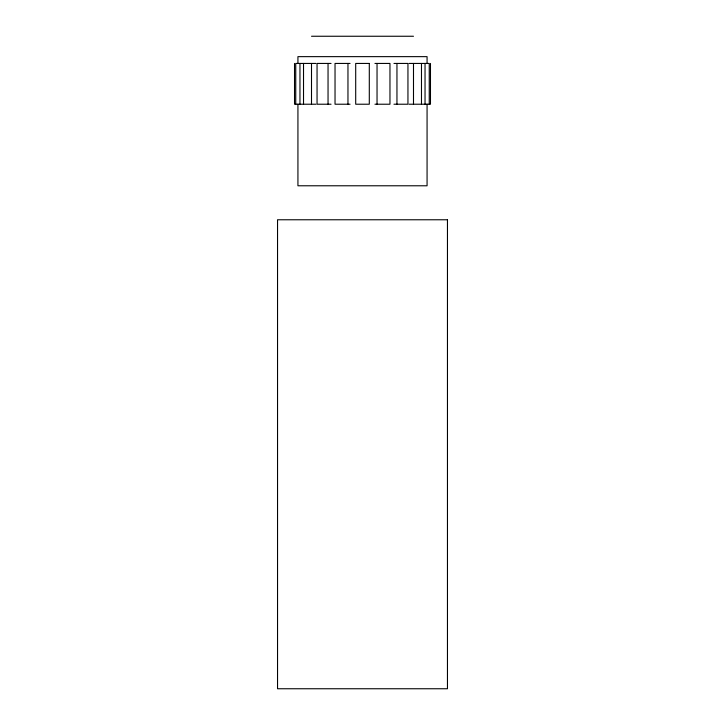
<?xml version="1.0" encoding="UTF-8"?>
<svg xmlns="http://www.w3.org/2000/svg" width="725" height="725" viewBox="0 0 725 725"><rect width="100%" height="100%" fill="white"/><g stroke="black" fill="none" stroke-linecap="round" stroke-linejoin="round"><path stroke-width="1.09" d="M311.523 36.25L413.477 36.25M315.91 63.438L295.755 63.438L295.755 104.219M331.044 63.438L317.052 63.438L317.052 104.219L331.044 104.219M350.057 63.438L335.032 63.438L335.032 104.219L350.057 104.219M374.943 63.438L389.968 63.438L389.968 104.219L374.943 104.219M393.956 63.438L407.948 63.438L407.948 104.219L393.956 104.219M409.09 63.438L429.245 63.438L429.245 104.219M315.91 104.219L294.531 104.219L294.531 63.438M409.09 104.219L430.469 104.219L430.469 63.438M427.07 63.438L427.07 56.641L297.93 56.641L297.93 63.438M427.07 104.219L427.07 185.781L297.93 185.781L297.93 104.219M425.04 63.438L425.04 104.219M421.479 63.438L421.479 104.219M413.495 63.438L413.495 104.219M396.956 63.438L396.956 104.219M377.036 63.438L377.036 104.219M347.964 63.438L347.964 104.219M328.044 63.438L328.044 104.219M311.505 63.438L311.505 104.219M303.521 63.438L303.521 104.219M299.96 63.438L299.96 104.219M369.297 63.438L355.703 63.438L355.703 104.219L369.297 104.219L369.297 63.438M447.461 219.766L277.539 219.766L277.539 688.75L447.461 688.75L447.461 219.766"/></g></svg>
